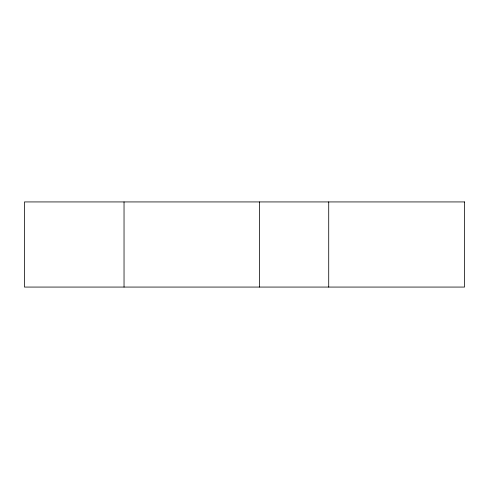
<?xml version="1.0" encoding="UTF-8"?>
<svg xmlns="http://www.w3.org/2000/svg" width="489" height="489" viewBox="0 0 489 489"><rect width="100%" height="100%" fill="white"/><g stroke="black" fill="none" stroke-linecap="round" stroke-linejoin="round"><path stroke-width="0.73" d="M328.718 201.933L328.718 287.067M259.537 201.933L259.537 287.067M124.035 201.933L124.035 287.067M464.55 201.933L24.45 201.933L24.45 287.067L464.55 287.067L464.55 201.933"/></g></svg>
